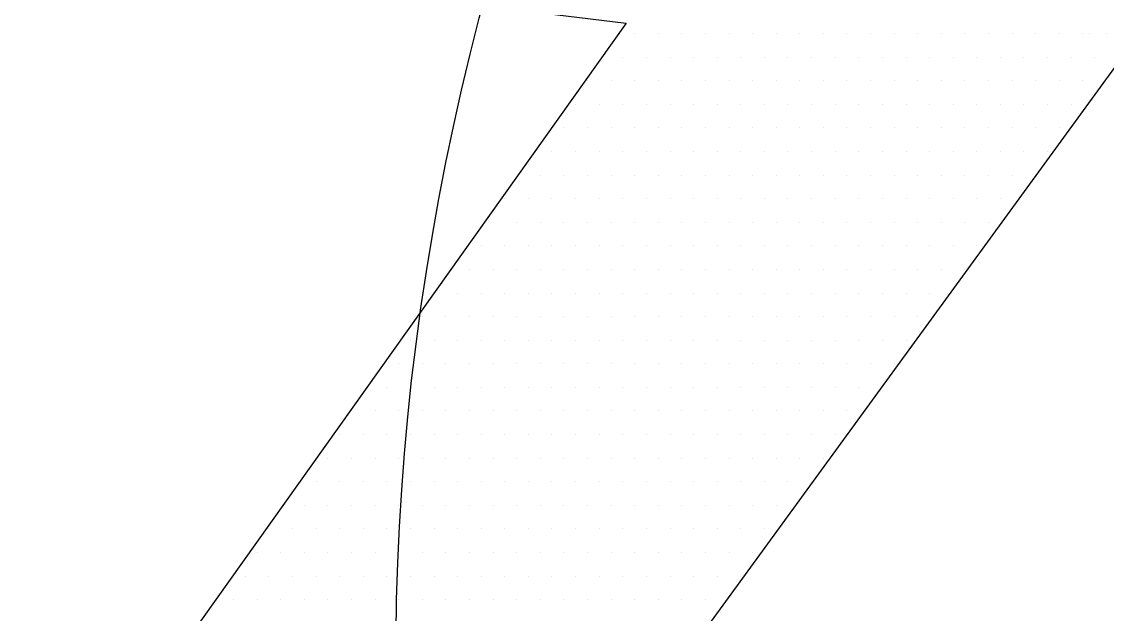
# Paper-space layout 'TOP_A1_00200_01-01-2017_MODELE' of a CAD drawing. Header units: metres. Extents: x 1274 to 2143, y 12 to 312.
# Drawn here: x 2038.813 to 2041.346, y 284.582 to 285.964 of the extents above; entities that cross this region are included whole.
import ezdxf

# ---------------------------------------------------------------- set-up
doc = ezdxf.new("R2010")
doc.units = ezdxf.units.M
doc.header["$LTSCALE"] = 2
doc.set_wipeout_variables(frame=1)
doc.linetypes.add('CACHEX2', pattern=[0.75, 0.5, -0.25])
for name, color, linetype in [('CARTOUCHE', 7, 'Continuous'), ('LOGO', 4, 'Continuous'), ('rosace', 7, 'Continuous')]:
    doc.layers.add(name, color=color, linetype=linetype)

# ---------------------------------------------------------------- blocks, each defined once
blk = doc.blocks.new('A$C715108E3')
at = {"layer": 'LOGO', "color": 131}
for p, q in [((-19.0715, -11.5885), (-19.0715, -11.5885)), ((-19.0099, -11.5885), (-19.0099, -11.5885)), ((-18.9186, -11.5885), (-18.9186, -11.5885)), ((-18.8268, -11.5885), (-18.8268, -11.5885)), ((-18.7349, -11.5885), (-18.7349, -11.5885)), ((-18.6429, -11.5885), (-18.6429, -11.5885)), ((-18.5517, -11.5885), (-18.5517, -11.5885)), ((-18.4598, -11.5885), (-18.4598, -11.5885)), ((-18.3678, -11.5885), (-18.3678, -11.5885)), ((-18.2765, -11.5885), (-18.2765, -11.5885)), ((-18.1847, -11.5885), (-18.1847, -11.5885)), ((-18.0929, -11.5885), (-18.0929, -11.5885)), ((-18.0014, -11.5885), (-18.0014, -11.5885)), ((-17.9096, -11.5885), (-17.9096, -11.5885)), ((-17.8176, -11.5885), (-17.8176, -11.5885)), ((-17.7263, -11.5885), (-17.7263, -11.5885)), ((-17.6341, -11.5885), (-17.6341, -11.5885)), ((-17.5422, -11.5885), (-17.5422, -11.5885)), ((-17.4504, -11.5885), (-17.4504, -11.5885)), ((-17.359, -11.5885), (-17.359, -11.5885)), ((-17.2671, -11.5885), (-17.2671, -11.5885)), ((-17.2416, -11.5885), (-17.2416, -11.5885)), ((-17.1753, -11.5885), (-17.1753, -11.5885)), ((-19.1369, -11.6798), (-19.1369, -11.6798)), ((-19.0564, -11.6798), (-19.0564, -11.6798)), ((-18.9643, -11.6798), (-18.9643, -11.6798)), ((-18.8725, -11.6798), (-18.8725, -11.6798)), ((-18.7811, -11.6798), (-18.7811, -11.6798)), ((-18.689, -11.6798), (-18.689, -11.6798)), ((-18.5974, -11.6798), (-18.5974, -11.6798)), ((-18.5054, -11.6798), (-18.5054, -11.6798)), ((-18.4141, -11.6798), (-18.4141, -11.6798)), ((-18.3221, -11.6798), (-18.3221, -11.6798)), ((-18.2301, -11.6798), (-18.2301, -11.6798)), ((-18.139, -11.6798), (-18.139, -11.6798)), ((-18.0468, -11.6798), (-18.0468, -11.6798)), ((-17.9549, -11.6798), (-17.9549, -11.6798)), ((-17.8639, -11.6798), (-17.8639, -11.6798)), ((-17.7718, -11.6798), (-17.7718, -11.6798)), ((-17.68, -11.6798), (-17.68, -11.6798)), ((-17.588, -11.6798), (-17.588, -11.6798)), ((-17.4967, -11.6798), (-17.4967, -11.6798)), ((-17.4051, -11.6798), (-17.4051, -11.6798)), ((-17.3129, -11.6798), (-17.3129, -11.6798)), ((-17.2214, -11.6798), (-17.2214, -11.6798)), ((-19.202, -11.7722), (-19.202, -11.7722)), ((-19.1939, -11.7722), (-19.1939, -11.7722)), ((-19.1019, -11.7722), (-19.1019, -11.7722)), ((-19.0099, -11.7722), (-19.0099, -11.7722)), ((-18.9186, -11.7722), (-18.9186, -11.7722)), ((-18.8268, -11.7722), (-18.8268, -11.7722)), ((-18.7349, -11.7722), (-18.7349, -11.7722)), ((-18.6429, -11.7722), (-18.6429, -11.7722)), ((-18.5517, -11.7722), (-18.5517, -11.7722)), ((-18.4598, -11.7722), (-18.4598, -11.7722)), ((-18.3678, -11.7722), (-18.3678, -11.7722)), ((-18.2765, -11.7722), (-18.2765, -11.7722)), ((-18.1847, -11.7722), (-18.1847, -11.7722)), ((-18.0929, -11.7722), (-18.0929, -11.7722)), ((-18.0014, -11.7722), (-18.0014, -11.7722)), ((-17.9096, -11.7722), (-17.9096, -11.7722)), ((-17.8176, -11.7722), (-17.8176, -11.7722)), ((-17.7263, -11.7722), (-17.7263, -11.7722)), ((-17.6341, -11.7722), (-17.6341, -11.7722)), ((-17.5422, -11.7722), (-17.5422, -11.7722)), ((-17.4504, -11.7722), (-17.4504, -11.7722)), ((-17.359, -11.7722), (-17.359, -11.7722)), ((-17.2671, -11.7722), (-17.2671, -11.7722)), ((-19.2672, -11.8636), (-19.2672, -11.8636)), ((-19.2397, -11.8636), (-19.2397, -11.8636)), ((-19.1476, -11.8636), (-19.1476, -11.8636)), ((-19.0564, -11.8636), (-19.0564, -11.8636)), ((-18.9643, -11.8636), (-18.9643, -11.8636)), ((-18.8725, -11.8636), (-18.8725, -11.8636)), ((-18.7811, -11.8636), (-18.7811, -11.8636)), ((-18.689, -11.8636), (-18.689, -11.8636)), ((-18.5974, -11.8636), (-18.5974, -11.8636)), ((-18.5054, -11.8636), (-18.5054, -11.8636)), ((-18.4141, -11.8636), (-18.4141, -11.8636)), ((-18.3221, -11.8636), (-18.3221, -11.8636)), ((-18.2301, -11.8636), (-18.2301, -11.8636)), ((-18.139, -11.8636), (-18.139, -11.8636)), ((-18.0468, -11.8636), (-18.0468, -11.8636)), ((-17.9549, -11.8636), (-17.9549, -11.8636)), ((-17.8639, -11.8636), (-17.8639, -11.8636)), ((-17.7718, -11.8636), (-17.7718, -11.8636)), ((-17.68, -11.8636), (-17.68, -11.8636)), ((-17.588, -11.8636), (-17.588, -11.8636)), ((-17.4967, -11.8636), (-17.4967, -11.8636)), ((-17.4051, -11.8636), (-17.4051, -11.8636)), ((-17.3129, -11.8636), (-17.3129, -11.8636)), ((-19.3328, -11.9553), (-19.3328, -11.9553)), ((-19.2852, -11.9553), (-19.2852, -11.9553)), ((-19.1939, -11.9553), (-19.1939, -11.9553)), ((-19.1019, -11.9553), (-19.1019, -11.9553)), ((-19.0099, -11.9553), (-19.0099, -11.9553)), ((-18.9186, -11.9553), (-18.9186, -11.9553)), ((-18.8268, -11.9553), (-18.8268, -11.9553)), ((-18.7349, -11.9553), (-18.7349, -11.9553)), ((-18.6429, -11.9553), (-18.6429, -11.9553)), ((-18.5517, -11.9553), (-18.5517, -11.9553)), ((-18.4598, -11.9553), (-18.4598, -11.9553)), ((-18.3678, -11.9553), (-18.3678, -11.9553)), ((-18.2765, -11.9553), (-18.2765, -11.9553)), ((-18.1847, -11.9553), (-18.1847, -11.9553)), ((-18.0929, -11.9553), (-18.0929, -11.9553)), ((-18.0014, -11.9553), (-18.0014, -11.9553)), ((-17.9096, -11.9553), (-17.9096, -11.9553)), ((-17.8176, -11.9553), (-17.8176, -11.9553)), ((-17.7263, -11.9553), (-17.7263, -11.9553)), ((-17.6341, -11.9553), (-17.6341, -11.9553)), ((-17.5422, -11.9553), (-17.5422, -11.9553)), ((-17.4504, -11.9553), (-17.4504, -11.9553)), ((-17.359, -11.9553), (-17.359, -11.9553)), ((-19.3976, -12.0473), (-19.3976, -12.0473)), ((-19.3317, -12.0473), (-19.3317, -12.0473)), ((-19.2397, -12.0473), (-19.2397, -12.0473)), ((-19.1476, -12.0473), (-19.1476, -12.0473)), ((-19.0564, -12.0473), (-19.0564, -12.0473)), ((-18.9643, -12.0473), (-18.9643, -12.0473)), ((-18.8725, -12.0473), (-18.8725, -12.0473)), ((-18.7811, -12.0473), (-18.7811, -12.0473)), ((-18.689, -12.0473), (-18.689, -12.0473)), ((-18.5974, -12.0473), (-18.5974, -12.0473)), ((-18.5054, -12.0473), (-18.5054, -12.0473)), ((-18.4141, -12.0473), (-18.4141, -12.0473)), ((-18.3221, -12.0473), (-18.3221, -12.0473)), ((-18.2301, -12.0473), (-18.2301, -12.0473)), ((-18.139, -12.0473), (-18.139, -12.0473)), ((-18.0468, -12.0473), (-18.0468, -12.0473)), ((-17.9549, -12.0473), (-17.9549, -12.0473)), ((-17.8639, -12.0473), (-17.8639, -12.0473)), ((-17.7718, -12.0473), (-17.7718, -12.0473)), ((-17.68, -12.0473), (-17.68, -12.0473)), ((-17.588, -12.0473), (-17.588, -12.0473)), ((-17.4967, -12.0473), (-17.4967, -12.0473)), ((-17.4051, -12.0473), (-17.4051, -12.0473)), ((-19.4636, -12.1388), (-19.4636, -12.1388)), ((-19.377, -12.1388), (-19.377, -12.1388)), ((-19.2852, -12.1388), (-19.2852, -12.1388)), ((-19.1939, -12.1388), (-19.1939, -12.1388)), ((-19.1019, -12.1388), (-19.1019, -12.1388)), ((-19.0099, -12.1388), (-19.0099, -12.1388)), ((-18.9186, -12.1388), (-18.9186, -12.1388)), ((-18.8268, -12.1388), (-18.8268, -12.1388)), ((-18.7349, -12.1388), (-18.7349, -12.1388)), ((-18.6429, -12.1388), (-18.6429, -12.1388)), ((-18.5517, -12.1388), (-18.5517, -12.1388)), ((-18.4598, -12.1388), (-18.4598, -12.1388)), ((-18.3678, -12.1388), (-18.3678, -12.1388)), ((-18.2765, -12.1388), (-18.2765, -12.1388)), ((-18.1847, -12.1388), (-18.1847, -12.1388)), ((-18.0929, -12.1388), (-18.0929, -12.1388)), ((-18.0014, -12.1388), (-18.0014, -12.1388)), ((-17.9096, -12.1388), (-17.9096, -12.1388)), ((-17.8176, -12.1388), (-17.8176, -12.1388)), ((-17.7263, -12.1388), (-17.7263, -12.1388)), ((-17.6341, -12.1388), (-17.6341, -12.1388)), ((-17.5422, -12.1388), (-17.5422, -12.1388)), ((-17.4504, -12.1388), (-17.4504, -12.1388)), ((-19.5288, -12.23), (-19.5288, -12.23)), ((-19.5146, -12.23), (-19.5146, -12.23)), ((-19.4228, -12.23), (-19.4228, -12.23)), ((-19.3317, -12.23), (-19.3317, -12.23)), ((-19.2397, -12.23), (-19.2397, -12.23)), ((-19.1476, -12.23), (-19.1476, -12.23)), ((-19.0564, -12.23), (-19.0564, -12.23)), ((-18.9643, -12.23), (-18.9643, -12.23)), ((-18.8725, -12.23), (-18.8725, -12.23)), ((-18.7811, -12.23), (-18.7811, -12.23)), ((-18.689, -12.23), (-18.689, -12.23)), ((-18.5974, -12.23), (-18.5974, -12.23)), ((-18.5054, -12.23), (-18.5054, -12.23)), ((-18.4141, -12.23), (-18.4141, -12.23)), ((-18.3221, -12.23), (-18.3221, -12.23)), ((-18.2301, -12.23), (-18.2301, -12.23)), ((-18.139, -12.23), (-18.139, -12.23)), ((-18.0468, -12.23), (-18.0468, -12.23)), ((-17.9549, -12.23), (-17.9549, -12.23)), ((-17.8639, -12.23), (-17.8639, -12.23)), ((-17.7718, -12.23), (-17.7718, -12.23)), ((-17.68, -12.23), (-17.68, -12.23)), ((-17.588, -12.23), (-17.588, -12.23)), ((-19.594, -12.3224), (-19.594, -12.3224)), ((-19.5605, -12.3224), (-19.5605, -12.3224)), ((-19.4689, -12.3224), (-19.4689, -12.3224)), ((-19.377, -12.3224), (-19.377, -12.3224)), ((-19.2852, -12.3224), (-19.2852, -12.3224)), ((-19.1939, -12.3224), (-19.1939, -12.3224)), ((-19.1019, -12.3224), (-19.1019, -12.3224)), ((-19.0099, -12.3224), (-19.0099, -12.3224)), ((-18.9186, -12.3224), (-18.9186, -12.3224)), ((-18.8268, -12.3224), (-18.8268, -12.3224)), ((-18.7349, -12.3224), (-18.7349, -12.3224)), ((-18.6429, -12.3224), (-18.6429, -12.3224)), ((-18.5517, -12.3224), (-18.5517, -12.3224)), ((-18.4598, -12.3224), (-18.4598, -12.3224)), ((-18.3678, -12.3224), (-18.3678, -12.3224)), ((-18.2765, -12.3224), (-18.2765, -12.3224)), ((-18.1847, -12.3224), (-18.1847, -12.3224)), ((-18.0929, -12.3224), (-18.0929, -12.3224)), ((-18.0014, -12.3224), (-18.0014, -12.3224)), ((-17.9096, -12.3224), (-17.9096, -12.3224)), ((-17.8176, -12.3224), (-17.8176, -12.3224)), ((-17.7263, -12.3224), (-17.7263, -12.3224)), ((-17.6341, -12.3224), (-17.6341, -12.3224)), ((-19.6593, -12.4139), (-19.6593, -12.4139)), ((-19.6068, -12.4139), (-19.6068, -12.4139)), ((-19.5146, -12.4139), (-19.5146, -12.4139)), ((-19.4228, -12.4139), (-19.4228, -12.4139)), ((-19.3317, -12.4139), (-19.3317, -12.4139)), ((-19.2397, -12.4139), (-19.2397, -12.4139)), ((-19.1476, -12.4139), (-19.1476, -12.4139)), ((-19.0564, -12.4139), (-19.0564, -12.4139)), ((-18.9643, -12.4139), (-18.9643, -12.4139)), ((-18.8725, -12.4139), (-18.8725, -12.4139)), ((-18.7811, -12.4139), (-18.7811, -12.4139)), ((-18.689, -12.4139), (-18.689, -12.4139)), ((-18.5974, -12.4139), (-18.5974, -12.4139)), ((-18.5054, -12.4139), (-18.5054, -12.4139)), ((-18.4141, -12.4139), (-18.4141, -12.4139)), ((-18.3221, -12.4139), (-18.3221, -12.4139)), ((-18.2301, -12.4139), (-18.2301, -12.4139)), ((-18.139, -12.4139), (-18.139, -12.4139)), ((-18.0468, -12.4139), (-18.0468, -12.4139)), ((-17.9549, -12.4139), (-17.9549, -12.4139)), ((-17.8639, -12.4139), (-17.8639, -12.4139)), ((-17.7718, -12.4139), (-17.7718, -12.4139)), ((-17.68, -12.4139), (-17.68, -12.4139)), ((-19.7245, -12.5053), (-19.7245, -12.5053)), ((-19.6525, -12.5053), (-19.6525, -12.5053)), ((-19.5605, -12.5053), (-19.5605, -12.5053)), ((-19.4689, -12.5053), (-19.4689, -12.5053)), ((-19.377, -12.5053), (-19.377, -12.5053)), ((-19.2852, -12.5053), (-19.2852, -12.5053)), ((-19.1939, -12.5053), (-19.1939, -12.5053)), ((-19.1019, -12.5053), (-19.1019, -12.5053)), ((-19.0099, -12.5053), (-19.0099, -12.5053)), ((-18.9186, -12.5053), (-18.9186, -12.5053)), ((-18.8268, -12.5053), (-18.8268, -12.5053)), ((-18.7349, -12.5053), (-18.7349, -12.5053)), ((-18.6429, -12.5053), (-18.6429, -12.5053)), ((-18.5517, -12.5053), (-18.5517, -12.5053)), ((-18.4598, -12.5053), (-18.4598, -12.5053)), ((-18.3678, -12.5053), (-18.3678, -12.5053)), ((-18.2765, -12.5053), (-18.2765, -12.5053)), ((-18.1847, -12.5053), (-18.1847, -12.5053)), ((-18.0929, -12.5053), (-18.0929, -12.5053)), ((-18.0014, -12.5053), (-18.0014, -12.5053)), ((-17.9096, -12.5053), (-17.9096, -12.5053)), ((-17.8176, -12.5053), (-17.8176, -12.5053)), ((-17.7263, -12.5053), (-17.7263, -12.5053)), ((-19.7897, -12.5977), (-19.7897, -12.5977)), ((-19.6979, -12.5977), (-19.6979, -12.5977)), ((-19.6068, -12.5977), (-19.6068, -12.5977)), ((-19.5146, -12.5977), (-19.5146, -12.5977)), ((-19.4228, -12.5977), (-19.4228, -12.5977)), ((-19.3317, -12.5977), (-19.3317, -12.5977)), ((-19.2397, -12.5977), (-19.2397, -12.5977)), ((-19.1476, -12.5977), (-19.1476, -12.5977)), ((-19.0564, -12.5977), (-19.0564, -12.5977)), ((-18.9643, -12.5977), (-18.9643, -12.5977)), ((-18.8725, -12.5977), (-18.8725, -12.5977)), ((-18.7811, -12.5977), (-18.7811, -12.5977)), ((-18.689, -12.5977), (-18.689, -12.5977)), ((-18.5974, -12.5977), (-18.5974, -12.5977)), ((-18.5054, -12.5977), (-18.5054, -12.5977)), ((-18.4141, -12.5977), (-18.4141, -12.5977)), ((-18.3221, -12.5977), (-18.3221, -12.5977)), ((-18.2301, -12.5977), (-18.2301, -12.5977)), ((-18.139, -12.5977), (-18.139, -12.5977)), ((-18.0468, -12.5977), (-18.0468, -12.5977)), ((-17.9549, -12.5977), (-17.9549, -12.5977)), ((-17.8639, -12.5977), (-17.8639, -12.5977)), ((-19.8551, -12.6892), (-19.8551, -12.6892)), ((-19.8354, -12.6892), (-19.8354, -12.6892)), ((-19.7444, -12.6892), (-19.7444, -12.6892)), ((-19.6525, -12.6892), (-19.6525, -12.6892)), ((-19.5605, -12.6892), (-19.5605, -12.6892)), ((-19.4689, -12.6892), (-19.4689, -12.6892)), ((-19.377, -12.6892), (-19.377, -12.6892)), ((-19.2852, -12.6892), (-19.2852, -12.6892)), ((-19.1939, -12.6892), (-19.1939, -12.6892)), ((-19.1019, -12.6892), (-19.1019, -12.6892)), ((-19.0099, -12.6892), (-19.0099, -12.6892)), ((-18.9186, -12.6892), (-18.9186, -12.6892)), ((-18.8268, -12.6892), (-18.8268, -12.6892)), ((-18.7349, -12.6892), (-18.7349, -12.6892)), ((-18.6429, -12.6892), (-18.6429, -12.6892)), ((-18.5517, -12.6892), (-18.5517, -12.6892)), ((-18.4598, -12.6892), (-18.4598, -12.6892)), ((-18.3678, -12.6892), (-18.3678, -12.6892)), ((-18.2765, -12.6892), (-18.2765, -12.6892)), ((-18.1847, -12.6892), (-18.1847, -12.6892)), ((-18.0929, -12.6892), (-18.0929, -12.6892)), ((-18.0014, -12.6892), (-18.0014, -12.6892)), ((-17.9096, -12.6892), (-17.9096, -12.6892)), ((-19.9205, -12.7805), (-19.9205, -12.7805)), ((-19.8817, -12.7805), (-19.8817, -12.7805)), ((-19.7897, -12.7805), (-19.7897, -12.7805)), ((-19.6979, -12.7805), (-19.6979, -12.7805)), ((-19.6068, -12.7805), (-19.6068, -12.7805)), ((-19.5146, -12.7805), (-19.5146, -12.7805)), ((-19.4228, -12.7805), (-19.4228, -12.7805)), ((-19.3317, -12.7805), (-19.3317, -12.7805)), ((-19.2397, -12.7805), (-19.2397, -12.7805)), ((-19.1476, -12.7805), (-19.1476, -12.7805)), ((-19.0564, -12.7805), (-19.0564, -12.7805)), ((-18.9643, -12.7805), (-18.9643, -12.7805)), ((-18.8725, -12.7805), (-18.8725, -12.7805)), ((-18.7811, -12.7805), (-18.7811, -12.7805)), ((-18.689, -12.7805), (-18.689, -12.7805)), ((-18.5974, -12.7805), (-18.5974, -12.7805)), ((-18.5054, -12.7805), (-18.5054, -12.7805)), ((-18.4141, -12.7805), (-18.4141, -12.7805)), ((-18.3221, -12.7805), (-18.3221, -12.7805)), ((-18.2301, -12.7805), (-18.2301, -12.7805)), ((-18.139, -12.7805), (-18.139, -12.7805)), ((-18.0468, -12.7805), (-18.0468, -12.7805)), ((-17.9549, -12.7805), (-17.9549, -12.7805)), ((-19.9856, -12.8729), (-19.9856, -12.8729)), ((-19.9275, -12.8729), (-19.9275, -12.8729)), ((-19.8354, -12.8729), (-19.8354, -12.8729)), ((-19.7444, -12.8729), (-19.7444, -12.8729)), ((-19.6525, -12.8729), (-19.6525, -12.8729)), ((-19.5605, -12.8729), (-19.5605, -12.8729)), ((-19.4689, -12.8729), (-19.4689, -12.8729)), ((-19.377, -12.8729), (-19.377, -12.8729)), ((-19.2852, -12.8729), (-19.2852, -12.8729)), ((-19.1939, -12.8729), (-19.1939, -12.8729)), ((-19.1019, -12.8729), (-19.1019, -12.8729)), ((-19.0099, -12.8729), (-19.0099, -12.8729)), ((-18.9186, -12.8729), (-18.9186, -12.8729)), ((-18.8268, -12.8729), (-18.8268, -12.8729)), ((-18.7349, -12.8729), (-18.7349, -12.8729)), ((-18.6429, -12.8729), (-18.6429, -12.8729)), ((-18.5517, -12.8729), (-18.5517, -12.8729)), ((-18.4598, -12.8729), (-18.4598, -12.8729)), ((-18.3678, -12.8729), (-18.3678, -12.8729)), ((-18.2765, -12.8729), (-18.2765, -12.8729)), ((-18.1847, -12.8729), (-18.1847, -12.8729)), ((-18.0929, -12.8729), (-18.0929, -12.8729)), ((-18.0014, -12.8729), (-18.0014, -12.8729)), ((-20.051, -12.9641), (-20.051, -12.9641)), ((-19.9737, -12.9641), (-19.9737, -12.9641)), ((-19.8817, -12.9641), (-19.8817, -12.9641)), ((-19.7897, -12.9641), (-19.7897, -12.9641)), ((-19.6979, -12.9641), (-19.6979, -12.9641)), ((-19.6068, -12.9641), (-19.6068, -12.9641)), ((-19.5146, -12.9641), (-19.5146, -12.9641)), ((-19.4228, -12.9641), (-19.4228, -12.9641)), ((-19.3317, -12.9641), (-19.3317, -12.9641)), ((-19.2397, -12.9641), (-19.2397, -12.9641)), ((-19.1476, -12.9641), (-19.1476, -12.9641)), ((-19.0564, -12.9641), (-19.0564, -12.9641)), ((-18.9643, -12.9641), (-18.9643, -12.9641)), ((-18.8725, -12.9641), (-18.8725, -12.9641)), ((-18.7811, -12.9641), (-18.7811, -12.9641)), ((-18.689, -12.9641), (-18.689, -12.9641)), ((-18.5974, -12.9641), (-18.5974, -12.9641)), ((-18.5054, -12.9641), (-18.5054, -12.9641)), ((-18.4141, -12.9641), (-18.4141, -12.9641)), ((-18.3221, -12.9641), (-18.3221, -12.9641)), ((-18.2301, -12.9641), (-18.2301, -12.9641)), ((-18.139, -12.9641), (-18.139, -12.9641)), ((-20.1166, -13.0556), (-20.1166, -13.0556)), ((-20.1113, -13.0556), (-20.1113, -13.0556)), ((-20.0195, -13.0556), (-20.0195, -13.0556)), ((-19.9275, -13.0556), (-19.9275, -13.0556)), ((-19.8354, -13.0556), (-19.8354, -13.0556)), ((-19.7444, -13.0556), (-19.7444, -13.0556)), ((-19.6525, -13.0556), (-19.6525, -13.0556)), ((-19.5605, -13.0556), (-19.5605, -13.0556)), ((-19.4689, -13.0556), (-19.4689, -13.0556)), ((-19.377, -13.0556), (-19.377, -13.0556)), ((-19.2852, -13.0556), (-19.2852, -13.0556)), ((-19.1939, -13.0556), (-19.1939, -13.0556)), ((-19.1019, -13.0556), (-19.1019, -13.0556)), ((-19.0099, -13.0556), (-19.0099, -13.0556)), ((-18.9186, -13.0556), (-18.9186, -13.0556)), ((-18.8268, -13.0556), (-18.8268, -13.0556)), ((-18.7349, -13.0556), (-18.7349, -13.0556)), ((-18.6429, -13.0556), (-18.6429, -13.0556)), ((-18.5517, -13.0556), (-18.5517, -13.0556)), ((-18.4598, -13.0556), (-18.4598, -13.0556)), ((-18.3678, -13.0556), (-18.3678, -13.0556)), ((-18.2765, -13.0556), (-18.2765, -13.0556)), ((-18.1847, -13.0556), (-18.1847, -13.0556)), ((-20.1818, -13.148), (-20.1818, -13.148)), ((-20.157, -13.148), (-20.157, -13.148)), ((-20.065, -13.148), (-20.065, -13.148)), ((-19.9737, -13.148), (-19.9737, -13.148)), ((-19.8817, -13.148), (-19.8817, -13.148)), ((-19.7897, -13.148), (-19.7897, -13.148)), ((-19.6979, -13.148), (-19.6979, -13.148)), ((-19.6068, -13.148), (-19.6068, -13.148)), ((-19.5146, -13.148), (-19.5146, -13.148)), ((-19.4228, -13.148), (-19.4228, -13.148)), ((-19.3317, -13.148), (-19.3317, -13.148)), ((-19.2397, -13.148), (-19.2397, -13.148)), ((-19.1476, -13.148), (-19.1476, -13.148)), ((-19.0564, -13.148), (-19.0564, -13.148)), ((-18.9643, -13.148), (-18.9643, -13.148)), ((-18.8725, -13.148), (-18.8725, -13.148)), ((-18.7811, -13.148), (-18.7811, -13.148)), ((-18.689, -13.148), (-18.689, -13.148)), ((-18.5974, -13.148), (-18.5974, -13.148)), ((-18.5054, -13.148), (-18.5054, -13.148)), ((-18.4141, -13.148), (-18.4141, -13.148)), ((-18.3221, -13.148), (-18.3221, -13.148)), ((-18.2301, -13.148), (-18.2301, -13.148)), ((-20.2472, -13.2392), (-20.2472, -13.2392)), ((-20.2026, -13.2392), (-20.2026, -13.2392)), ((-20.1113, -13.2392), (-20.1113, -13.2392)), ((-20.0195, -13.2392), (-20.0195, -13.2392)), ((-19.9275, -13.2392), (-19.9275, -13.2392)), ((-19.8354, -13.2392), (-19.8354, -13.2392)), ((-19.7444, -13.2392), (-19.7444, -13.2392)), ((-19.6525, -13.2392), (-19.6525, -13.2392)), ((-19.5605, -13.2392), (-19.5605, -13.2392)), ((-19.4689, -13.2392), (-19.4689, -13.2392)), ((-19.377, -13.2392), (-19.377, -13.2392)), ((-19.2852, -13.2392), (-19.2852, -13.2392)), ((-19.1939, -13.2392), (-19.1939, -13.2392)), ((-19.1019, -13.2392), (-19.1019, -13.2392)), ((-19.0099, -13.2392), (-19.0099, -13.2392)), ((-18.9186, -13.2392), (-18.9186, -13.2392)), ((-18.8268, -13.2392), (-18.8268, -13.2392)), ((-18.7349, -13.2392), (-18.7349, -13.2392)), ((-18.6429, -13.2392), (-18.6429, -13.2392)), ((-18.5517, -13.2392), (-18.5517, -13.2392)), ((-18.4598, -13.2392), (-18.4598, -13.2392)), ((-18.3678, -13.2392), (-18.3678, -13.2392)), ((-18.2765, -13.2392), (-18.2765, -13.2392)), ((-20.3124, -13.3309), (-20.3124, -13.3309)), ((-20.2487, -13.3309), (-20.2487, -13.3309)), ((-20.157, -13.3309), (-20.157, -13.3309)), ((-20.065, -13.3309), (-20.065, -13.3309)), ((-19.9737, -13.3309), (-19.9737, -13.3309)), ((-19.8817, -13.3309), (-19.8817, -13.3309)), ((-19.7897, -13.3309), (-19.7897, -13.3309)), ((-19.6979, -13.3309), (-19.6979, -13.3309)), ((-19.6068, -13.3309), (-19.6068, -13.3309)), ((-19.5146, -13.3309), (-19.5146, -13.3309)), ((-19.4228, -13.3309), (-19.4228, -13.3309)), ((-19.3317, -13.3309), (-19.3317, -13.3309)), ((-19.2397, -13.3309), (-19.2397, -13.3309)), ((-19.1476, -13.3309), (-19.1476, -13.3309)), ((-19.0564, -13.3309), (-19.0564, -13.3309)), ((-18.9643, -13.3309), (-18.9643, -13.3309)), ((-18.8725, -13.3309), (-18.8725, -13.3309)), ((-18.7811, -13.3309), (-18.7811, -13.3309)), ((-18.689, -13.3309), (-18.689, -13.3309)), ((-18.5974, -13.3309), (-18.5974, -13.3309)), ((-18.5054, -13.3309), (-18.5054, -13.3309)), ((-18.4141, -13.3309), (-18.4141, -13.3309)), ((-18.3221, -13.3309), (-18.3221, -13.3309)), ((-20.3776, -13.4233), (-20.3776, -13.4233)), ((-20.2946, -13.4233), (-20.2946, -13.4233)), ((-20.2026, -13.4233), (-20.2026, -13.4233)), ((-20.1113, -13.4233), (-20.1113, -13.4233)), ((-20.0195, -13.4233), (-20.0195, -13.4233)), ((-19.9275, -13.4233), (-19.9275, -13.4233)), ((-19.8354, -13.4233), (-19.8354, -13.4233)), ((-19.7444, -13.4233), (-19.7444, -13.4233)), ((-19.6525, -13.4233), (-19.6525, -13.4233)), ((-19.5605, -13.4233), (-19.5605, -13.4233)), ((-19.4689, -13.4233), (-19.4689, -13.4233)), ((-19.377, -13.4233), (-19.377, -13.4233)), ((-19.2852, -13.4233), (-19.2852, -13.4233)), ((-19.1939, -13.4233), (-19.1939, -13.4233)), ((-19.1019, -13.4233), (-19.1019, -13.4233)), ((-19.0099, -13.4233), (-19.0099, -13.4233)), ((-18.9186, -13.4233), (-18.9186, -13.4233)), ((-18.8268, -13.4233), (-18.8268, -13.4233)), ((-18.7349, -13.4233), (-18.7349, -13.4233)), ((-18.6429, -13.4233), (-18.6429, -13.4233)), ((-18.5517, -13.4233), (-18.5517, -13.4233)), ((-18.4598, -13.4233), (-18.4598, -13.4233)), ((-20.443, -13.5147), (-20.443, -13.5147)), ((-20.4322, -13.5147), (-20.4322, -13.5147)), ((-20.3403, -13.5147), (-20.3403, -13.5147)), ((-20.2487, -13.5147), (-20.2487, -13.5147)), ((-20.157, -13.5147), (-20.157, -13.5147)), ((-20.065, -13.5147), (-20.065, -13.5147)), ((-19.9737, -13.5147), (-19.9737, -13.5147)), ((-19.8817, -13.5147), (-19.8817, -13.5147)), ((-19.7897, -13.5147), (-19.7897, -13.5147)), ((-19.6979, -13.5147), (-19.6979, -13.5147)), ((-19.6068, -13.5147), (-19.6068, -13.5147)), ((-19.5146, -13.5147), (-19.5146, -13.5147)), ((-19.4228, -13.5147), (-19.4228, -13.5147)), ((-19.3317, -13.5147), (-19.3317, -13.5147)), ((-19.2397, -13.5147), (-19.2397, -13.5147)), ((-19.1476, -13.5147), (-19.1476, -13.5147)), ((-19.0564, -13.5147), (-19.0564, -13.5147)), ((-18.9643, -13.5147), (-18.9643, -13.5147)), ((-18.8725, -13.5147), (-18.8725, -13.5147)), ((-18.7811, -13.5147), (-18.7811, -13.5147)), ((-18.689, -13.5147), (-18.689, -13.5147)), ((-18.5974, -13.5147), (-18.5974, -13.5147)), ((-18.5054, -13.5147), (-18.5054, -13.5147)), ((-20.5083, -13.6058), (-20.5083, -13.6058)), ((-20.4779, -13.6058), (-20.4779, -13.6058)), ((-20.3864, -13.6058), (-20.3864, -13.6058)), ((-20.2946, -13.6058), (-20.2946, -13.6058)), ((-20.2026, -13.6058), (-20.2026, -13.6058)), ((-20.1113, -13.6058), (-20.1113, -13.6058)), ((-20.0195, -13.6058), (-20.0195, -13.6058)), ((-19.9275, -13.6058), (-19.9275, -13.6058)), ((-19.8354, -13.6058), (-19.8354, -13.6058)), ((-19.7444, -13.6058), (-19.7444, -13.6058)), ((-19.6525, -13.6058), (-19.6525, -13.6058)), ((-19.5605, -13.6058), (-19.5605, -13.6058)), ((-19.4689, -13.6058), (-19.4689, -13.6058)), ((-19.377, -13.6058), (-19.377, -13.6058)), ((-19.2852, -13.6058), (-19.2852, -13.6058)), ((-19.1939, -13.6058), (-19.1939, -13.6058)), ((-19.1019, -13.6058), (-19.1019, -13.6058)), ((-19.0099, -13.6058), (-19.0099, -13.6058)), ((-18.9186, -13.6058), (-18.9186, -13.6058)), ((-18.8268, -13.6058), (-18.8268, -13.6058)), ((-18.7349, -13.6058), (-18.7349, -13.6058)), ((-18.6429, -13.6058), (-18.6429, -13.6058)), ((-18.5517, -13.6058), (-18.5517, -13.6058)), ((-20.5735, -13.6986), (-20.5735, -13.6986)), ((-20.524, -13.6986), (-20.524, -13.6986)), ((-20.4322, -13.6986), (-20.4322, -13.6986)), ((-20.3403, -13.6986), (-20.3403, -13.6986)), ((-20.2487, -13.6986), (-20.2487, -13.6986)), ((-20.157, -13.6986), (-20.157, -13.6986)), ((-20.065, -13.6986), (-20.065, -13.6986)), ((-19.9737, -13.6986), (-19.9737, -13.6986)), ((-19.8817, -13.6986), (-19.8817, -13.6986)), ((-19.7897, -13.6986), (-19.7897, -13.6986)), ((-19.6979, -13.6986), (-19.6979, -13.6986)), ((-19.6068, -13.6986), (-19.6068, -13.6986)), ((-19.5146, -13.6986), (-19.5146, -13.6986)), ((-19.4228, -13.6986), (-19.4228, -13.6986)), ((-19.3317, -13.6986), (-19.3317, -13.6986)), ((-19.2397, -13.6986), (-19.2397, -13.6986)), ((-19.1476, -13.6986), (-19.1476, -13.6986)), ((-19.0564, -13.6986), (-19.0564, -13.6986)), ((-18.9643, -13.6986), (-18.9643, -13.6986)), ((-18.8725, -13.6986), (-18.8725, -13.6986)), ((-18.7811, -13.6986), (-18.7811, -13.6986)), ((-18.689, -13.6986), (-18.689, -13.6986)), ((-18.5974, -13.6986), (-18.5974, -13.6986)), ((-20.6389, -13.7897), (-20.6389, -13.7897)), ((-20.5695, -13.7897), (-20.5695, -13.7897)), ((-20.4779, -13.7897), (-20.4779, -13.7897)), ((-20.3864, -13.7897), (-20.3864, -13.7897)), ((-20.2946, -13.7897), (-20.2946, -13.7897)), ((-20.2026, -13.7897), (-20.2026, -13.7897)), ((-20.1113, -13.7897), (-20.1113, -13.7897)), ((-20.0195, -13.7897), (-20.0195, -13.7897)), ((-19.9275, -13.7897), (-19.9275, -13.7897)), ((-19.8354, -13.7897), (-19.8354, -13.7897)), ((-19.7444, -13.7897), (-19.7444, -13.7897)), ((-19.6525, -13.7897), (-19.6525, -13.7897)), ((-19.5605, -13.7897), (-19.5605, -13.7897)), ((-19.4689, -13.7897), (-19.4689, -13.7897)), ((-19.377, -13.7897), (-19.377, -13.7897)), ((-19.2852, -13.7897), (-19.2852, -13.7897)), ((-19.1939, -13.7897), (-19.1939, -13.7897)), ((-19.1019, -13.7897), (-19.1019, -13.7897)), ((-19.0099, -13.7897), (-19.0099, -13.7897)), ((-18.9186, -13.7897), (-18.9186, -13.7897)), ((-18.8268, -13.7897), (-18.8268, -13.7897)), ((-18.7349, -13.7897), (-18.7349, -13.7897))]:
    blk.add_line(p, q, dxfattribs=at)
blk.add_lwpolyline([(-17.1584, -8.2441), (-18.0286, -7.9298), (-18.0526, -7.5674), (-19.5918, -4.1428), (-19.9715, -4.6917), (-20.3358, -5.3705), (-20.5244, -6.0493), (-18.8268, -9.8581), (-21.759, -9.5491), (-21.8471, -10.1027), (-21.9097, -10.8565), (-21.9352, -11.1957), (-19.0429, -11.5482), (-21.5982, -15.1374), (-21.3595, -15.879), (-21.1447, -16.5576), (-21.0193, -16.9601), (-20.5289, -16.3696), (-17.1333, -11.706)], dxfattribs=at)
blk = doc.blocks.new('A$C581E6685')
at = {"layer": 'rosace', "color": 32, "linetype": 'CACHEX2', "ltscale": 1.5}
blk.add_ellipse((-38.0538, 23.8138), major_axis=(-19.0311, -3.534), ratio=0.590567, dxfattribs=at)
at = {"layer": 'rosace', "color": 32}
blk.add_ellipse((-37.6144, 23.8499), major_axis=(-13.5768, -4.2839), ratio=0.791971, dxfattribs=at)
at = {"layer": 'CARTOUCHE'}
blk.add_blockref('A$C715108E3', (-31.6739, 36.3189), dxfattribs=at)
blk = doc.blocks.new('A$C4D68259D')
blk.add_wipeout([(0, 25.6223), (0.1652, 26.7367), (0.7383, 27.8861), (1.6708, 28.7909), (2.8466, 29.3316), (3.5435, 29.4509), (3.5435, 29.4509), (94.9287, 29.4623), (96.0552, 29.2902), (97.2167, 28.6987), (97.7035, 28.2661), (98.0951, 27.7798), (98.6162, 26.658), (98.7362, 26.0362), (98.7516, 25.8527), (98.7585, 3.8387), (98.5719, 2.6574), (98.0189, 1.5743), (97.5848, 1.0765), (97.1232, 0.6959), (95.9338, 0.1366), (95.4142, 0.0321), (95.1105, 0.0048), (3.7555, 0.0009), (2.7133, 0.169), (1.5147, 0.7841), (0.6714, 1.6707), (0.147, 2.7876), (0.0063, 3.6209)]).dxf.layer = 'CARTOUCHE'
at = {"layer": 'CARTOUCHE'}
blk.add_rational_spline([(0, 25.6223), (0, 14.7312), (0, 3.84), (0, 0), (3.84, 0), (49.3793, 0), (94.9185, 0), (98.7585, 0), (98.7585, 3.84), (98.7585, 14.7312), (98.7585, 25.6223), (98.7585, 29.4623), (94.9185, 29.4623), (49.3793, 29.4623), (3.84, 29.4623), (0, 29.4623), (0, 25.6223)], [1, 1, 1, 0.707106781187, 1, 1, 1, 0.707106781187, 1, 1, 1, 0.707106781187, 1, 1, 1, 0.707106781187, 1], degree=2, knots=[0, 0, 0, 1, 1, 2.570796, 2.570796, 3.570796, 3.570796, 5.141593, 5.141593, 6.141593, 6.141593, 7.712389, 7.712389, 8.712389, 8.712389, 10.283185, 10.283185, 10.283185], dxfattribs=at)
at = {"layer": 'CARTOUCHE', "xscale": 0.6, "yscale": 0.6, "zscale": 0.6}
blk.add_blockref('A$C581E6685', (37.2707, 1.3806), dxfattribs=at)

psp = doc.layouts.new('TOP_A1_00200_01-01-2017_MODELE')

# ---------------------------------------------------------------- block references
at = {"layer": 'rosace'}
psp.add_blockref('A$C4D68259D', (2033.3828, 269.7177), dxfattribs=at)

doc.saveas('drawing.dxf')
